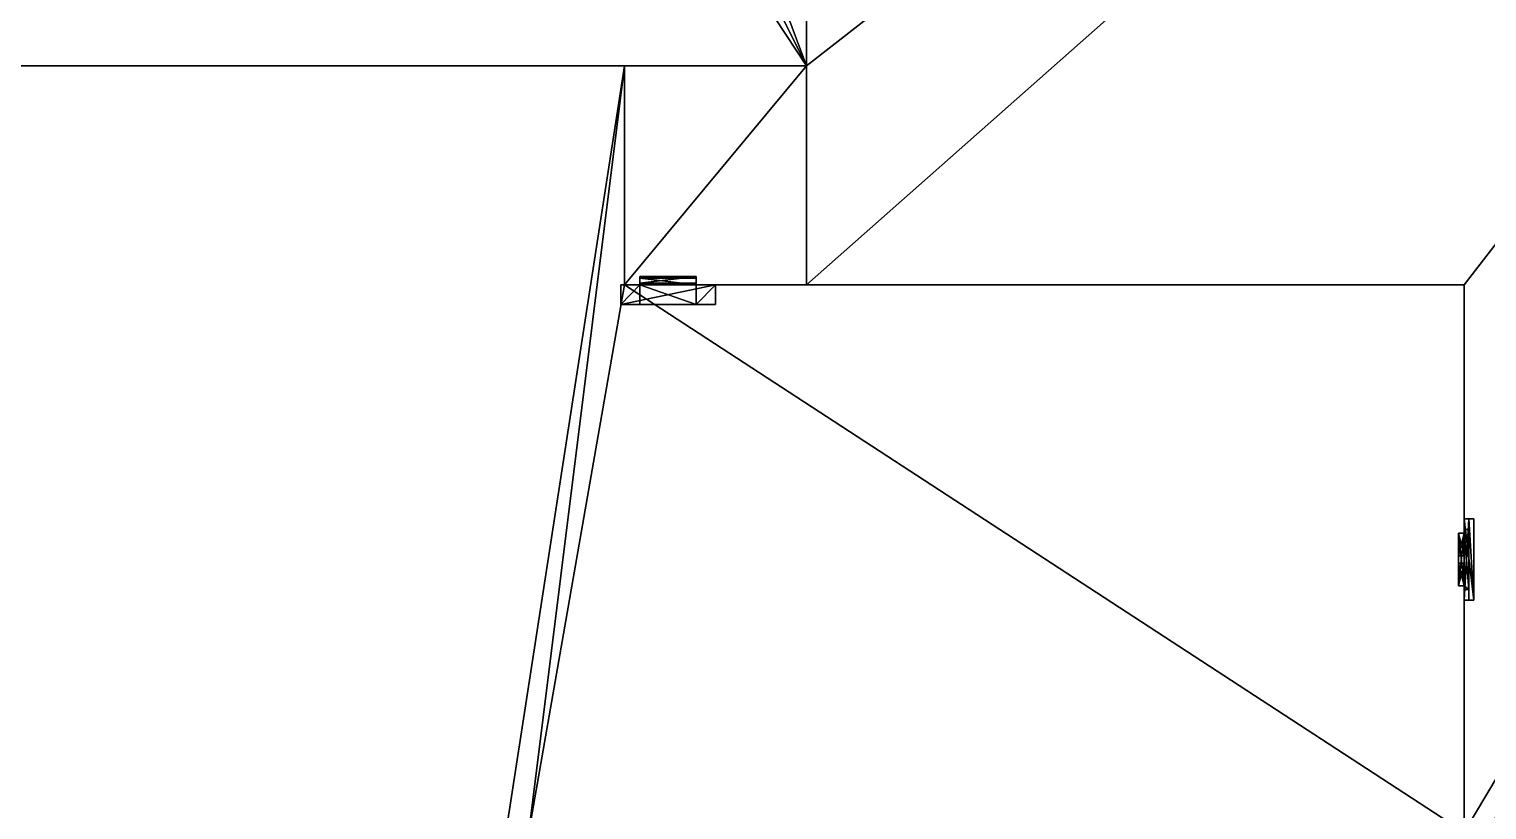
# Model space of a CAD drawing. Header units: metres. Extents: x -124 to 108, y 0 to 201.
# Drawn here: x 18.81 to 36.2, y 60.2 to 69.51 of the extents above; entities that cross this region are included whole.
import ezdxf

# ---------------------------------------------------------------- set-up
doc = ezdxf.new("R2010")
doc.units = ezdxf.units.M
doc.layers.get('0').update_dxf_attribs({"true_color": 0xff5454})

# ---------------------------------------------------------------- blocks, each defined once
blk = doc.blocks.new('dorTruncated')
at = {"color": 37, "true_color": 0x7b6641}
blk.add_line((0.229, 2.326), (0.229, 2.585, 0.021), dxfattribs=at)
for p, q in [((0.229, 2.585, 0.021), (0.902, 2.585, 0.021)), ((0.229, 2.585, 0.021), (0.229, 2.579, 0.1)), ((0.229, 2.326, 0.08), (0.229, 2.579, 0.1)), ((0.229, 2.579, 0.1), (0.902, 2.579, 0.1)), ((0.902, 2.585, 0.021), (0.902, 2.326)), ((0.902, 2.585, 0.021), (0.902, 2.579, 0.1)), ((0.902, 2.579, 0.1), (0.902, 2.326, 0.08)), ((0.229, 2.326), (0, 0)), ((0.229, 2.326, -0.237), (0, 0, -0.237)), ((0.229, 2.326), (0.902, 2.326)), ((0.229, 2.326), (0.229, 2.326, -0.237)), ((0.902, 2.326, -0.237), (0.229, 2.326, -0.237)), ((0.229, 2.326), (0.229, 2.326, 0.08)), ((0.902, 2.326, 0.08), (0.229, 2.326, 0.08)), ((1.13, 0), (0.902, 2.326)), ((0.902, 2.326), (0.902, 2.326, -0.237)), ((1.13, 0, -0.237), (0.902, 2.326, -0.237)), ((0.902, 2.326), (0.902, 2.326, 0.08)), ((0, 0), (1.13, 0)), ((0, 0), (0, 0, -0.237)), ((0, 0, -0.237), (1.13, 0, -0.237)), ((1.13, 0), (1.13, 0, -0.237))]:
    blk.add_line(p, q)
mesh = blk.add_polyface()
corners = [(0.902, 2.585, 0.021), (0.229, 2.326), (0.229, 2.585, 0.021), (0.902, 2.326)]
mesh.append_faces([[corners[k] for k in face] for face in [(0, 1, 2), (1, 0, 3)]], dxfattribs={"vtx0": -1})
mesh = blk.add_polyface(dxfattribs=at)
corners = [(0.229, 2.326, 0.08), (0.229, 2.585, 0.021), (0.229, 2.326), (0.229, 2.579, 0.1)]
mesh.append_faces([[corners[k] for k in face] for face in [(0, 1, 2), (1, 0, 3)]], dxfattribs={"vtx0": -1, "color": 37})
mesh = blk.add_polyface(dxfattribs=at)
corners = [(0.229, 2.579, 0.1), (0.902, 2.585, 0.021), (0.229, 2.585, 0.021), (0.902, 2.579, 0.1)]
mesh.append_faces([[corners[k] for k in face] for face in [(0, 1, 2), (1, 0, 3)]], dxfattribs={"vtx0": -1, "color": 37})
mesh = blk.add_polyface(dxfattribs=at)
corners = [(0.902, 2.326, 0.08), (0.229, 2.579, 0.1), (0.229, 2.326, 0.08), (0.902, 2.579, 0.1)]
mesh.append_faces([[corners[k] for k in face] for face in [(0, 1, 2), (1, 0, 3)]], dxfattribs={"vtx0": -1, "color": 37})
mesh = blk.add_polyface(dxfattribs=at)
corners = [(0.902, 2.585, 0.021), (0.902, 2.326, 0.08), (0.902, 2.326), (0.902, 2.579, 0.1)]
mesh.append_faces([[corners[k] for k in face] for face in [(0, 1, 2), (1, 0, 3)]], dxfattribs={"vtx0": -1, "color": 37})
at = {"color": 45, "true_color": 0x9b7d59}
mesh = blk.add_polyface(dxfattribs=at)
corners = [(0.229, 2.326, -0.237), (0, 0), (0, 0, -0.237), (0.229, 2.326)]
mesh.append_faces([[corners[k] for k in face] for face in [(0, 1, 2), (1, 0, 3)]], dxfattribs={"vtx0": -1, "color": 45})
at = {"color": 18, "true_color": 0x000000}
mesh = blk.add_polyface(dxfattribs=at)
corners = [(1.13, 0, -0.237), (0.229, 2.326, -0.237), (0, 0, -0.237), (0.902, 2.326, -0.237)]
mesh.append_faces([[corners[k] for k in face] for face in [(0, 1, 2), (1, 0, 3)]], dxfattribs={"vtx0": -1, "color": 18})
at = {"color": 37, "true_color": 0x7b6641}
mesh = blk.add_polyface(dxfattribs=at)
corners = [(0.902, 2.326), (0.229, 2.326, -0.237), (0.902, 2.326, -0.237), (0.229, 2.326)]
mesh.append_faces([[corners[k] for k in face] for face in [(0, 1, 2), (1, 0, 3)]], dxfattribs={"vtx0": -1, "color": 37})
mesh = blk.add_polyface(dxfattribs=at)
corners = [(0.902, 2.326, 0.08), (0.229, 2.326), (0.902, 2.326), (0.229, 2.326, 0.08)]
mesh.append_faces([[corners[k] for k in face] for face in [(0, 1, 2), (1, 0, 3)]], dxfattribs={"vtx0": -1, "color": 37})
at = {"color": 45, "true_color": 0x9b7d59}
mesh = blk.add_polyface(dxfattribs=at)
corners = [(0.902, 2.326), (1.13, 0, -0.237), (1.13, 0), (0.902, 2.326, -0.237)]
mesh.append_faces([[corners[k] for k in face] for face in [(0, 1, 2), (1, 0, 3)]], dxfattribs={"vtx0": -1, "color": 45})
mesh = blk.add_polyface(dxfattribs=at)
corners = [(0, 0), (1.13, 0, -0.237), (0, 0, -0.237), (1.13, 0)]
mesh.append_faces([[corners[k] for k in face] for face in [(0, 1, 2), (1, 0, 3)]], dxfattribs={"vtx0": -1, "color": 45})
blk = doc.blocks.new('door_i')
for p, q in [((0.973, 2.293), (0, 2.293)), ((0, 2.293), (0, 2.293, 0.115)), ((0.973, 2.293, 0.115), (0, 2.293, 0.115)), ((0, 2.293, 0.115), (0, 2.222, 0.054)), ((0, 2.293), (0, 0)), ((0.973, 2.222, 0.054), (0.973, 2.293, 0.115)), ((0.973, 2.293), (0.973, 2.293, 0.115)), ((0.973, 0), (0.973, 2.293)), ((0, 2.222, 0.054), (0, 0, 0.054)), ((0, 2.222, 0.054), (0.973, 2.222, 0.054)), ((0.844, 2.157), (0.129, 2.157)), ((0.129, 0.136), (0.129, 2.157)), ((0.129, 0.136, 0.054), (0.129, 2.157, 0.054)), ((0.844, 2.157, 0.054), (0.129, 2.157, 0.054)), ((0.129, 2.157), (0.129, 2.157, 0.054)), ((0.443, 2.112), (0.172, 2.112)), ((0.172, 2.112), (0.172, 1.985)), ((0.172, 2.112, -0.067), (0.172, 1.985, -0.067)), ((0.443, 2.112, -0.067), (0.172, 2.112, -0.067)), ((0.172, 2.112, -0.067), (0.172, 2.112)), ((0.443, 2.112, -0.067), (0.443, 2.112)), ((0.443, 1.985), (0.443, 2.112)), ((0.443, 1.985, -0.067), (0.443, 2.112, -0.067)), ((0.529, 2.112, -0.067), (0.529, 2.112)), ((0.529, 2.112), (0.529, 1.985)), ((0.529, 2.112, -0.067), (0.529, 1.985, -0.067)), ((0.8, 2.112, -0.067), (0.529, 2.112, -0.067)), ((0.8, 2.112, -0.067), (0.8, 2.112)), ((0.8, 1.985), (0.8, 2.112)), ((0.8, 1.985, -0.067), (0.8, 2.112, -0.067)), ((0.844, 2.157), (0.844, 0.136)), ((0.844, 2.157, 0.054), (0.844, 0.136, 0.054)), ((0.844, 2.157), (0.844, 2.157, 0.054)), ((0.973, 0, 0.054), (0.973, 2.222, 0.054)), ((0.172, 1.985, -0.067), (0.172, 1.985)), ((0.172, 1.985), (0.443, 1.985)), ((0.172, 1.985, -0.067), (0.443, 1.985, -0.067)), ((0.443, 1.985, -0.067), (0.443, 1.985)), ((0.529, 1.985, -0.067), (0.529, 1.985)), ((0.529, 1.985), (0.8, 1.985)), ((0.529, 1.985, -0.067), (0.8, 1.985, -0.067)), ((0.8, 1.985, -0.067), (0.8, 1.985)), ((0.8, 1.894), (0.172, 1.894)), ((0.8, 1.894, -0.067), (0.172, 1.894, -0.067)), ((0.172, 1.894), (0.172, 0.136)), ((0.172, 1.894, -0.067), (0.172, 0.136, -0.067)), ((0.172, 1.894, -0.067), (0.172, 1.894)), ((0.8, 0.136, -0.067), (0.8, 1.894, -0.067)), ((0.8, 0.136), (0.8, 1.894)), ((0.8, 1.894, -0.067), (0.8, 1.894)), ((0, 0, 0.054), (0.973, 0, 0.054)), ((0, 0), (0.973, 0)), ((0, 0), (0, 0, 0.054)), ((0.172, 0.136), (0.129, 0.136)), ((0.844, 0.136, 0.054), (0.129, 0.136, 0.054)), ((0.129, 0.136), (0.129, 0.136, 0.054)), ((0.172, 0.136, -0.067), (0.172, 0.136)), ((0.8, 0.136, -0.067), (0.8, 0.136)), ((0.844, 0.136), (0.8, 0.136)), ((0.844, 0.136), (0.844, 0.136, 0.054)), ((0.973, 0), (0.973, 0, 0.054))]:
    blk.add_line(p, q)
at = {"color": 28, "true_color": 0x130f0a}
blk.add_line((0.8, 2.112), (0.529, 2.112), dxfattribs=at)
at = {"color": 29, "true_color": 0x423123}
blk.add_line((0.172, 0.136, -0.067), (0.8, 0.136, -0.067), dxfattribs=at)
at = {"color": 45, "true_color": 0xaa8f5f}
mesh = blk.add_polyface(dxfattribs=at)
corners = [(0, 2.293, 0.115), (0.973, 2.293), (0, 2.293), (0.973, 2.293, 0.115)]
mesh.append_faces([[corners[k] for k in face] for face in [(0, 1, 2), (1, 0, 3)]], dxfattribs={"vtx0": -1, "color": 45})
mesh = blk.add_polyface(dxfattribs=at)
corners = [(0.973, 2.222, 0.054), (0, 2.293, 0.115), (0, 2.222, 0.054), (0.973, 2.293, 0.115)]
mesh.append_faces([[corners[k] for k in face] for face in [(0, 1, 2), (1, 0, 3)]], dxfattribs={"vtx0": -1, "color": 45})
mesh = blk.add_polyface(dxfattribs=at)
corners = [(0, 2.222, 0.054), (0, 0), (0, 0, 0.054), (0, 2.293), (0, 2.293, 0.115)]
mesh.append_faces([[corners[k] for k in face] for face in [(0, 1, 2), (3, 0, 4)]], dxfattribs={"vtx0": -1, "color": 45})
mesh.append_faces([[corners[k] for k in face] for face in [(1, 0, 3)]], dxfattribs={"vtx0": -1, "vtx1": -1, "color": 45})
mesh = blk.add_polyface(dxfattribs=at)
corners = [(0.973, 2.293), (0.973, 0, 0.054), (0.973, 0), (0.973, 2.222, 0.054), (0.973, 2.293, 0.115)]
mesh.append_faces([[corners[k] for k in face] for face in [(0, 1, 2), (3, 0, 4)]], dxfattribs={"vtx0": -1, "color": 45})
mesh.append_faces([[corners[k] for k in face] for face in [(1, 0, 3)]], dxfattribs={"vtx0": -1, "vtx1": -1, "color": 45})
mesh = blk.add_polyface(dxfattribs=at)
corners = [(0, 0, 0.054), (0.129, 0.136, 0.054), (0, 2.222, 0.054), (0.973, 0, 0.054), (0.844, 0.136, 0.054), (0.844, 2.157, 0.054), (0.129, 2.157, 0.054), (0.973, 2.222, 0.054)]
mesh.append_faces([[corners[k] for k in face] for face in [(0, 1, 2), (1, 3, 4), (4, 3, 5), (2, 6, 7), (6, 2, 1), (7, 5, 3)]], dxfattribs={"vtx0": -1, "vtx1": -1, "color": 45})
mesh.append_faces([[corners[k] for k in face] for face in [(1, 0, 3), (7, 6, 5)]], dxfattribs={"vtx0": -1, "vtx2": -1, "color": 45})
mesh = blk.add_polyface(dxfattribs=at)
corners = [(0.844, 2.157, 0.054), (0.129, 2.157), (0.844, 2.157), (0.129, 2.157, 0.054)]
mesh.append_faces([[corners[k] for k in face] for face in [(0, 1, 2), (1, 0, 3)]], dxfattribs={"vtx0": -1, "color": 45})
mesh = blk.add_polyface(dxfattribs=at)
corners = [(0.129, 2.157), (0.129, 0.136, 0.054), (0.129, 0.136), (0.129, 2.157, 0.054)]
mesh.append_faces([[corners[k] for k in face] for face in [(0, 1, 2), (1, 0, 3)]], dxfattribs={"vtx0": -1, "color": 45})
at = {"color": 29, "true_color": 0x423123}
mesh = blk.add_polyface(dxfattribs=at)
corners = [(0.844, 0.136), (0.8, 1.894), (0.8, 0.136), (0.8, 1.985), (0.8, 2.112), (0.172, 0.136), (0.129, 2.157), (0.129, 0.136), (0.172, 2.112), (0.844, 2.157), (0.172, 1.894), (0.172, 1.985), (0.443, 2.112), (0.529, 2.112), (0.529, 1.985), (0.443, 1.985)]
mesh.append_faces([[corners[k] for k in face] for face in [(0, 1, 2), (5, 6, 7)]], dxfattribs={"vtx0": -1, "color": 29})
mesh.append_faces([[corners[k] for k in face] for face in [(3, 0, 4), (6, 8, 9), (8, 10, 11), (13, 12, 14), (9, 4, 0), (1, 11, 10), (11, 1, 15), (15, 14, 12), (14, 1, 3)]], dxfattribs={"vtx0": -1, "vtx1": -1, "color": 29})
mesh.append_faces([[corners[k] for k in face] for face in [(1, 0, 3), (6, 5, 8), (9, 12, 13), (15, 1, 14)]], dxfattribs={"vtx0": -1, "vtx1": -1, "vtx2": -1, "color": 29})
mesh.append_faces([[corners[k] for k in face] for face in [(8, 5, 10), (9, 8, 12), (9, 13, 4)]], dxfattribs={"vtx0": -1, "vtx2": -1, "color": 29})
at = {"color": 28, "true_color": 0x130f0a}
mesh = blk.add_polyface(dxfattribs=at)
corners = [(0.443, 1.985, -0.067), (0.172, 2.112, -0.067), (0.172, 1.985, -0.067), (0.443, 2.112, -0.067)]
mesh.append_faces([[corners[k] for k in face] for face in [(0, 1, 2), (1, 0, 3)]], dxfattribs={"vtx0": -1, "color": 28})
at = {"color": 29, "true_color": 0x423123}
mesh = blk.add_polyface(dxfattribs=at)
corners = [(0.172, 2.112, -0.067), (0.172, 1.985), (0.172, 1.985, -0.067), (0.172, 2.112)]
mesh.append_faces([[corners[k] for k in face] for face in [(0, 1, 2), (1, 0, 3)]], dxfattribs={"vtx0": -1, "color": 29})
mesh = blk.add_polyface(dxfattribs=at)
corners = [(0.443, 2.112), (0.172, 2.112, -0.067), (0.443, 2.112, -0.067), (0.172, 2.112)]
mesh.append_faces([[corners[k] for k in face] for face in [(0, 1, 2), (1, 0, 3)]], dxfattribs={"vtx0": -1, "color": 29})
mesh = blk.add_polyface(dxfattribs=at)
corners = [(0.443, 2.112), (0.443, 1.985, -0.067), (0.443, 1.985), (0.443, 2.112, -0.067)]
mesh.append_faces([[corners[k] for k in face] for face in [(0, 1, 2), (1, 0, 3)]], dxfattribs={"vtx0": -1, "color": 29})
at = {"color": 28, "true_color": 0x130f0a}
mesh = blk.add_polyface(dxfattribs=at)
corners = [(0.8, 1.985, -0.067), (0.529, 2.112, -0.067), (0.529, 1.985, -0.067), (0.8, 2.112, -0.067)]
mesh.append_faces([[corners[k] for k in face] for face in [(0, 1, 2), (1, 0, 3)]], dxfattribs={"vtx0": -1, "color": 28})
at = {"color": 29, "true_color": 0x423123}
mesh = blk.add_polyface(dxfattribs=at)
corners = [(0.8, 2.112), (0.529, 2.112, -0.067), (0.8, 2.112, -0.067), (0.529, 2.112)]
mesh.append_faces([[corners[k] for k in face] for face in [(0, 1, 2), (1, 0, 3)]], dxfattribs={"vtx0": -1, "color": 29})
mesh = blk.add_polyface(dxfattribs=at)
corners = [(0.529, 2.112, -0.067), (0.529, 1.985), (0.529, 1.985, -0.067), (0.529, 2.112)]
mesh.append_faces([[corners[k] for k in face] for face in [(0, 1, 2), (1, 0, 3)]], dxfattribs={"vtx0": -1, "color": 29})
mesh = blk.add_polyface(dxfattribs=at)
corners = [(0.8, 2.112), (0.8, 1.985, -0.067), (0.8, 1.985), (0.8, 2.112, -0.067)]
mesh.append_faces([[corners[k] for k in face] for face in [(0, 1, 2), (1, 0, 3)]], dxfattribs={"vtx0": -1, "color": 29})
at = {"color": 45, "true_color": 0xaa8f5f}
mesh = blk.add_polyface(dxfattribs=at)
corners = [(0.844, 2.157, 0.054), (0.844, 0.136), (0.844, 0.136, 0.054), (0.844, 2.157)]
mesh.append_faces([[corners[k] for k in face] for face in [(0, 1, 2), (1, 0, 3)]], dxfattribs={"vtx0": -1, "color": 45})
at = {"color": 29, "true_color": 0x423123}
mesh = blk.add_polyface(dxfattribs=at)
corners = [(0.172, 1.985), (0.443, 1.985, -0.067), (0.172, 1.985, -0.067), (0.443, 1.985)]
mesh.append_faces([[corners[k] for k in face] for face in [(0, 1, 2), (1, 0, 3)]], dxfattribs={"vtx0": -1, "color": 29})
mesh = blk.add_polyface(dxfattribs=at)
corners = [(0.529, 1.985), (0.8, 1.985, -0.067), (0.529, 1.985, -0.067), (0.8, 1.985)]
mesh.append_faces([[corners[k] for k in face] for face in [(0, 1, 2), (1, 0, 3)]], dxfattribs={"vtx0": -1, "color": 29})
at = {"color": 28, "true_color": 0x130f0a}
mesh = blk.add_polyface(dxfattribs=at)
corners = [(0.8, 0.136, -0.067), (0.172, 1.894, -0.067), (0.172, 0.136, -0.067), (0.8, 1.894, -0.067)]
mesh.append_faces([[corners[k] for k in face] for face in [(0, 1, 2), (1, 0, 3)]], dxfattribs={"vtx0": -1, "color": 28})
at = {"color": 29, "true_color": 0x423123}
mesh = blk.add_polyface(dxfattribs=at)
corners = [(0.172, 1.894, -0.067), (0.172, 0.136), (0.172, 0.136, -0.067), (0.172, 1.894)]
mesh.append_faces([[corners[k] for k in face] for face in [(0, 1, 2), (1, 0, 3)]], dxfattribs={"vtx0": -1, "color": 29})
mesh = blk.add_polyface(dxfattribs=at)
corners = [(0.8, 1.894), (0.172, 1.894, -0.067), (0.8, 1.894, -0.067), (0.172, 1.894)]
mesh.append_faces([[corners[k] for k in face] for face in [(0, 1, 2), (1, 0, 3)]], dxfattribs={"vtx0": -1, "color": 29})
mesh = blk.add_polyface(dxfattribs=at)
corners = [(0.8, 1.894), (0.8, 0.136, -0.067), (0.8, 0.136), (0.8, 1.894, -0.067)]
mesh.append_faces([[corners[k] for k in face] for face in [(0, 1, 2), (1, 0, 3)]], dxfattribs={"vtx0": -1, "color": 29})
at = {"color": 45, "true_color": 0xaa8f5f}
mesh = blk.add_polyface(dxfattribs=at)
corners = [(0.973, 0, 0.054), (0, 0), (0.973, 0), (0, 0, 0.054)]
mesh.append_faces([[corners[k] for k in face] for face in [(0, 1, 2), (1, 0, 3)]], dxfattribs={"vtx0": -1, "color": 45})
mesh = blk.add_polyface(dxfattribs=at)
corners = [(0.129, 0.136, 0.054), (0.172, 0.136), (0.129, 0.136), (0.8, 0.136), (0.844, 0.136), (0.844, 0.136, 0.054), (0.8, 0.136, -0.067), (0.172, 0.136, -0.067)]
mesh.append_faces([[corners[k] for k in face] for face in [(0, 1, 2), (4, 0, 5), (1, 6, 7)]], dxfattribs={"vtx0": -1, "color": 45})
mesh.append_faces([[corners[k] for k in face] for face in [(3, 0, 4), (6, 1, 3)]], dxfattribs={"vtx0": -1, "vtx1": -1, "color": 45})
mesh.append_faces([[corners[k] for k in face] for face in [(1, 0, 3)]], dxfattribs={"vtx0": -1, "vtx1": -1, "vtx2": -1, "color": 45})
blk = doc.blocks.new('Component_1')
for p, q in [((-62.798, 69.072, 20.295), (25.908, 69.072, 20.295)), ((-62.798, 69.072), (28.083, 69.072)), ((25.908, 69.072, 20.295), (25.908, 66.461, 20.295)), ((25.908, 69.072, 12.579), (25.908, 69.072, 20.295)), ((28.083, 69.072, 12.579), (25.908, 69.072, 12.579)), ((25.908, 69.072, 12.579), (25.908, 66.461, 12.579)), ((28.083, 69.072, 12.579), (28.083, 66.461, 12.579)), ((28.083, 69.072), (28.083, 66.461)), ((28.083, 69.072, 12.579), (28.083, 69.072)), ((25.908, 66.461, 20.295), (35.931, 66.461, 20.295)), ((25.908, 66.461, 12.579), (25.908, 66.461, 20.295)), ((28.083, 66.461, 12.579), (25.908, 66.461, 12.579)), ((28.083, 66.461), (35.931, 66.461)), ((28.083, 66.461), (28.083, 66.461, 12.579)), ((35.931, 66.461), (35.931, 59.93)), ((35.931, 66.461, 20.295), (35.931, 59.93, 20.295)), ((35.931, 66.461), (35.931, 66.461, 20.295))]:
    blk.add_line(p, q)
at = {"extrusion": (0, 1, 0)}
blk.add_blockref('dorTruncated', (-26.995, 12.579, 66.461), dxfattribs=at)
at = {"extrusion": (1, 0, 0)}
blk.add_blockref('door_i', (62.698, 0, 35.931), dxfattribs=at)
mesh = blk.add_polyface()
corners = [(98.864, 30.909), (89.725, 8.974), (87.548, 30.909), (96.817, 14.094), (98.496, 14.094), (98.496, 12.414), (96.817, 12.414), (101.266, 8.974), (98.864, 23.105), (101.266, 23.105), (-20.488, 200.884), (-36.244, 166.56), (-36.244, 200.884), (-62.798, 120.046), (-62.798, 166.56), (-62.798, 96.837), (-62.798, 69.072), (28.083, 69.072), (-20.488, 166.56), (4.432, 132.3), (4.432, 166.56), (28.083, 132.3), (28.083, 88.431), (52.935, 88.431), (28.083, 66.461), (35.931, 66.461), (35.931, 59.93), (58.512, 70.266), (71.214, 59.93), (58.512, 82.925), (78.994, 70.266), (71.214, 47.173), (86.711, 98.936), (52.935, 98.936), (78.994, 82.925), (35.931, 45.542), (35.931, 47.173), (35.931, 32.385), (35.931, 12.9), (56.228, 30.62), (71.014, 30.62), (71.014, 7.874), (89.725, 7.874), (86.711, 60.802), (87.548, 60.802), (29.124, 8.345), (29.124, 12.9), (56.228, 8.345), (30.864, 32.385), (30.864, 45.542), (-93.476, 160.296), (-109.828, 96.837), (-109.828, 160.296), (-93.476, 120.046)]
mesh.append_faces([[corners[k] for k in face] for face in [(7, 8, 9), (10, 11, 12), (11, 13, 14), (19, 18, 20), (32, 23, 33), (31, 35, 36), (2, 43, 44), (38, 45, 46), (35, 48, 49), (50, 51, 52)]], dxfattribs={"vtx0": -1})
mesh.append_faces([[corners[k] for k in face] for face in [(0, 1, 2), (3, 0, 4), (4, 0, 5), (1, 6, 7), (6, 1, 3), (8, 5, 0), (15, 11, 16), (16, 11, 17), (18, 11, 10), (17, 23, 24), (24, 23, 25), (25, 23, 26), (26, 27, 28), (27, 23, 29), (28, 30, 31), (29, 32, 34), (34, 32, 30), (37, 31, 38), (39, 31, 40), (40, 31, 41), (41, 31, 42), (43, 30, 32), (42, 2, 1), (45, 38, 47), (47, 38, 39), (48, 35, 37), (51, 53, 15)]], dxfattribs={"vtx0": -1, "vtx1": -1})
mesh.append_faces([[corners[k] for k in face] for face in [(1, 0, 3), (7, 5, 8), (13, 11, 15), (17, 11, 18), (17, 18, 19), (26, 23, 27), (23, 32, 29), (35, 31, 37), (38, 31, 39), (42, 31, 30), (42, 30, 2), (2, 30, 43)]], dxfattribs={"vtx0": -1, "vtx1": -1, "vtx2": -1})
mesh.append_faces([[corners[k] for k in face] for face in [(7, 6, 5), (17, 19, 21), (17, 21, 22), (17, 22, 23), (28, 27, 30), (51, 50, 53), (15, 53, 13)]], dxfattribs={"vtx0": -1, "vtx2": -1})
mesh = blk.add_polyface()
corners = [(-62.798, 69.072, 20.295), (-123.753, 32.385, 20.295), (-123.753, 69.072, 20.295), (20.234, 32.385, 20.295), (25.908, 69.072, 20.295), (24.768, 59.93, 20.295), (25.908, 66.461, 20.295), (35.931, 59.93, 20.295), (35.931, 66.461, 20.295), (24.768, 45.542, 20.295), (30.864, 32.385, 20.295), (30.864, 45.542, 20.295)]
mesh.append_faces([[corners[k] for k in face] for face in [(0, 1, 2), (7, 6, 8), (10, 9, 11)]], dxfattribs={"vtx0": -1})
mesh.append_faces([[corners[k] for k in face] for face in [(1, 0, 3), (5, 6, 7), (3, 9, 10), (9, 3, 5)]], dxfattribs={"vtx0": -1, "vtx1": -1})
mesh.append_faces([[corners[k] for k in face] for face in [(3, 4, 5)]], dxfattribs={"vtx0": -1, "vtx1": -1, "vtx2": -1})
mesh.append_faces([[corners[k] for k in face] for face in [(3, 0, 4), (5, 4, 6)]], dxfattribs={"vtx0": -1, "vtx2": -1})
mesh = blk.add_polyface()
corners = [(28.083, 69.072, 12.579), (-62.798, 69.072), (28.083, 69.072), (25.908, 69.072, 12.579), (-62.798, 69.072, 20.295), (25.908, 69.072, 20.295)]
mesh.append_faces([[corners[k] for k in face] for face in [(0, 1, 2), (4, 3, 5)]], dxfattribs={"vtx0": -1})
mesh.append_faces([[corners[k] for k in face] for face in [(1, 3, 4)]], dxfattribs={"vtx0": -1, "vtx1": -1})
mesh.append_faces([[corners[k] for k in face] for face in [(1, 0, 3)]], dxfattribs={"vtx0": -1, "vtx2": -1})
mesh = blk.add_polyface()
corners = [(28.083, 69.072, 12.579), (25.908, 66.461, 12.579), (25.908, 69.072, 12.579), (28.083, 66.461, 12.579)]
mesh.append_faces([[corners[k] for k in face] for face in [(0, 1, 2), (1, 0, 3)]], dxfattribs={"vtx0": -1})
mesh = blk.add_polyface()
corners = [(25.908, 69.072, 20.295), (25.908, 66.461, 12.579), (25.908, 66.461, 20.295), (25.908, 69.072, 12.579)]
mesh.append_faces([[corners[k] for k in face] for face in [(0, 1, 2), (1, 0, 3)]], dxfattribs={"vtx0": -1})
mesh = blk.add_polyface()
corners = [(28.083, 69.072, 12.579), (28.083, 66.461), (28.083, 66.461, 12.579), (28.083, 69.072)]
mesh.append_faces([[corners[k] for k in face] for face in [(0, 1, 2), (1, 0, 3)]], dxfattribs={"vtx0": -1})
mesh = blk.add_polyface()
corners = [(35.931, 66.461, 20.295), (28.083, 66.461), (35.931, 66.461), (28.083, 66.461, 12.579), (26.995, 66.461, 12.579), (26.767, 66.461, 14.905), (26.094, 66.461, 14.905), (25.908, 66.461, 20.295), (25.908, 66.461, 13.015)]
mesh.append_faces([[corners[k] for k in face] for face in [(0, 1, 2), (6, 7, 8)]], dxfattribs={"vtx0": -1})
mesh.append_faces([[corners[k] for k in face] for face in [(1, 0, 3), (3, 0, 4), (4, 0, 5), (5, 0, 6), (7, 6, 0)]], dxfattribs={"vtx0": -1, "vtx1": -1})
mesh = blk.add_polyface()
corners = [(35.931, 66.461, 20.295), (35.931, 59.93, 15.515), (35.931, 59.93, 20.295), (35.931, 59.93, 13.251), (35.931, 59.93), (35.931, 62.698, 2.293), (35.931, 63.671, 2.293), (35.931, 63.671), (35.931, 66.461), (35.931, 62.698)]
mesh.append_faces([[corners[k] for k in face] for face in [(0, 1, 2), (7, 0, 8)]], dxfattribs={"vtx0": -1})
mesh.append_faces([[corners[k] for k in face] for face in [(1, 0, 3), (3, 0, 4), (5, 0, 6), (6, 0, 7)]], dxfattribs={"vtx0": -1, "vtx1": -1})
mesh.append_faces([[corners[k] for k in face] for face in [(4, 0, 5)]], dxfattribs={"vtx0": -1, "vtx1": -1, "vtx2": -1})
mesh.append_faces([[corners[k] for k in face] for face in [(9, 4, 5)]], dxfattribs={"vtx1": -1})

msp = doc.modelspace()

# ---------------------------------------------------------------- block references
msp.add_blockref('Component_1', (0, 0))

doc.saveas('drawing.dxf')
